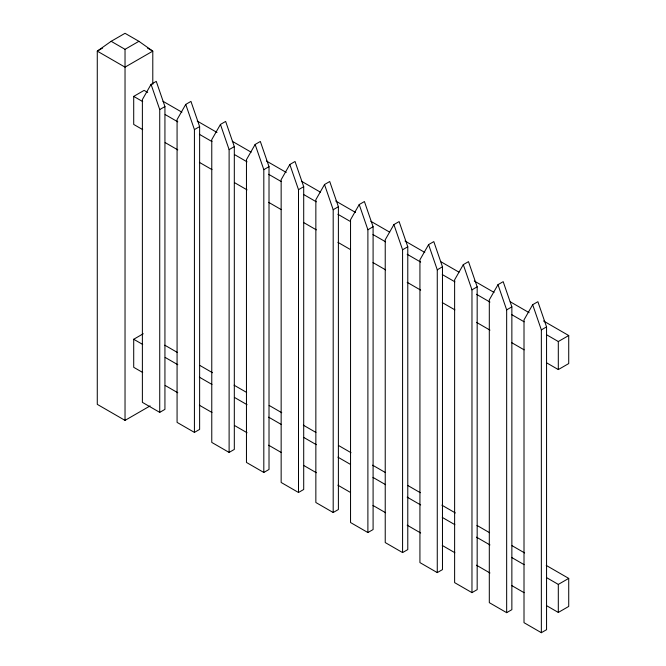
<?xml version="1.0" encoding="UTF-8"?>
<svg xmlns="http://www.w3.org/2000/svg" width="666" height="666" viewBox="0 0 666 666"><rect width="100%" height="100%" fill="white"/><g stroke="black" fill="none" stroke-linecap="round" stroke-linejoin="round"><path stroke-width="1" d="M151.057 84.374L142.382 99.559L142.382 402.356L159.732 412.371L164.935 409.365L164.935 106.568L156.26 81.369L151.057 84.374L159.732 109.574L159.732 412.371M185.747 104.404L177.073 119.589L177.073 422.386L194.422 432.4L199.625 429.395L199.625 126.598L190.951 101.398L185.747 104.404L194.422 129.604L194.422 432.4M220.438 124.434L211.771 139.619L211.771 442.415L229.112 452.43L234.315 449.425L234.315 146.628L225.649 121.428L220.438 124.434L229.112 149.634L229.112 452.43M255.136 144.464L246.462 159.649L246.462 462.445L263.811 472.46L269.014 469.455L269.014 166.658L260.339 141.458L255.136 144.464L263.811 169.663L263.811 472.46M289.827 164.494L281.152 179.678L281.152 482.475L298.501 492.49L303.704 489.485L303.704 186.688L295.03 161.488L289.827 164.494L298.501 189.693L298.501 492.49M324.517 184.524L315.851 199.708L315.851 502.505L333.191 512.52L338.395 509.515L338.395 206.718L329.728 181.518L324.517 184.524L333.191 209.723L333.191 512.52M359.215 204.554L350.541 219.738L350.541 522.535L367.89 532.55L373.093 529.545L373.093 226.748L364.419 201.548L359.215 204.554L367.89 229.753L367.89 532.55M393.906 224.584L385.231 239.768L385.231 542.565L402.58 552.58L407.783 549.575L407.783 246.778L399.109 221.578L393.906 224.584L402.58 249.783L402.58 552.58M428.596 244.613L419.93 259.798L419.93 562.595L437.271 572.61L442.474 569.605L442.474 266.808L433.807 241.608L428.596 244.613L437.271 269.813L437.271 572.61M463.295 264.643L454.62 279.828L454.62 582.625L471.969 592.64L477.172 589.635L477.172 286.838L468.498 261.638L463.295 264.643L471.969 289.843L471.969 592.64M497.985 284.673L489.31 299.858L489.31 602.655L506.66 612.67L511.863 609.665L511.863 306.868L503.188 281.668L497.985 284.673L506.66 309.873L506.66 612.67M532.675 304.703L524.009 319.888L524.009 622.685L541.35 632.7L546.553 629.695L546.553 326.898L537.887 301.698L532.675 304.703L541.35 329.903L541.35 632.7M152.789 84.374L152.789 51.124L138.911 41.309L125.033 33.3L111.155 41.309L97.278 51.124L97.278 404.362L125.033 420.388L150.1 405.91M102.656 48.019L97.278 51.124L125.033 67.149L152.789 51.124L147.419 48.019M111.155 41.309L125.033 49.326L138.911 41.309M142.707 129.629L133.708 124.434L133.708 96.395L144.114 90.385L147.71 92.466M159.732 109.574L164.935 106.568M194.422 129.604L199.625 126.598M229.112 149.634L234.315 146.628M263.811 169.663L269.014 166.658M298.501 189.693L303.704 186.688M333.191 209.723L338.395 206.718M142.707 372.494L133.708 367.307L133.708 339.26L143.248 333.758M367.89 229.753L373.093 226.748M402.58 249.783L407.783 246.778M437.271 269.813L442.474 266.808M471.969 289.843L477.172 286.838M506.66 309.873L511.863 306.868M541.35 329.903L546.553 326.898M546.62 334.782L558.308 341.533L568.722 335.531L568.722 363.569L558.308 369.58L546.62 362.828M546.62 577.655L558.308 584.407L568.722 578.396L568.722 606.435L558.308 612.445L546.62 605.694M163.004 101.29L181.901 112.196M197.194 121.029L216.983 132.451M232.276 141.284L251.165 152.189M266.458 161.022L286.247 172.444M301.54 181.277L320.438 192.183M335.731 201.015L355.519 212.437M370.812 221.27L389.702 232.176M404.995 241L424.783 252.431M440.975 261.78L458.974 272.161M474.267 280.994L494.055 292.424M510.248 301.773L529.137 312.679M543.531 320.987L568.722 335.531M133.708 96.395L142.707 101.59M165.193 114.569L177.789 121.845M199.375 134.307L211.971 141.583M234.465 154.562L247.053 161.838M268.648 174.301L281.243 181.568M303.729 194.555L316.325 201.823M337.912 214.294L350.507 221.562M372.993 234.549L385.589 241.816M407.184 254.287L420.679 262.071M442.266 274.542L454.861 281.81M476.448 294.272L489.943 302.064M511.53 314.527L524.125 321.803M165.193 142.616L177.789 149.883M199.375 162.354L211.971 169.622M234.465 182.609L247.053 189.877M268.648 202.339L281.243 209.615M303.729 222.594L316.325 229.87M337.912 242.332L350.507 249.608M372.993 262.587L385.589 269.863M407.184 282.326L420.679 290.118M442.266 302.58L454.861 309.848M476.448 322.319L489.943 330.111M511.53 342.574L524.125 349.841M164.81 345.196L177.397 352.472M199.892 365.451L212.487 372.727M234.074 385.189L246.67 392.457M269.156 405.444L281.751 412.72M303.346 425.183L315.934 432.45M338.428 445.437L351.024 452.705M372.61 465.176L385.206 472.444M407.692 485.431L420.288 492.698M441.874 505.161L455.369 512.953M476.964 525.416L489.56 532.692M512.046 545.679L524.642 552.947M546.228 565.409L568.722 578.396M133.708 339.26L142.707 344.455M165.193 357.442L177.789 364.71M199.375 377.172L211.971 384.449M234.465 397.427L247.053 404.703M268.648 417.166L281.243 424.442M303.729 437.42L316.325 444.697M337.912 457.159L350.507 464.427M372.993 477.414L385.589 484.682M407.184 497.152L420.679 504.945M442.266 517.407L454.861 524.675M476.448 537.146L489.943 544.93M511.53 557.4L524.125 564.668M165.193 385.481L177.789 392.757M199.375 405.219L211.971 412.487M234.465 425.474L247.053 432.742M268.648 445.213L281.243 452.48M303.729 465.467L316.325 472.735M337.912 485.198L350.507 492.474M372.993 505.452L385.589 512.728M407.184 525.191L420.679 532.983M442.266 545.446L454.861 552.722M476.448 565.184L489.943 572.976M511.53 585.439L524.125 592.707M558.308 341.533L558.308 369.58M558.308 584.407L558.308 612.445M125.033 49.326L125.033 420.388"/></g></svg>
